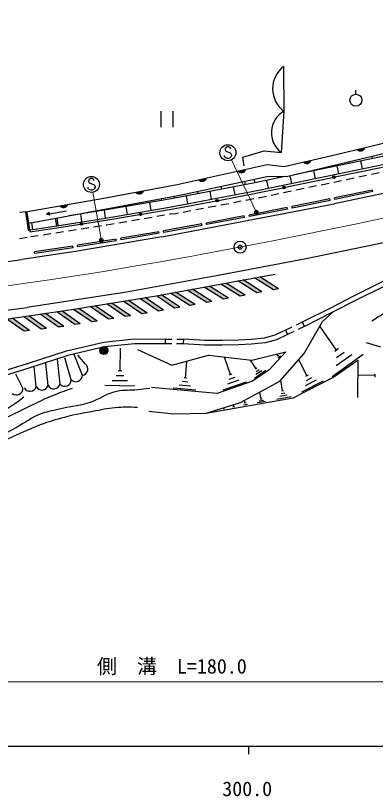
# Model space of a CAD drawing. Units: millimetres at full size, sheet at 1:1000; details may follow other scales. Extents: x 40000 to 680000, y 20000 to 380000.
# Drawn here: x 338891 to 383872, y 198715 to 296211 of the extents above; entities that cross this region are included whole.
import ezdxf
from ezdxf.enums import TextEntityAlignment as Align

# ---------------------------------------------------------------- set-up
doc = ezdxf.new("R2010")
doc.units = ezdxf.units.MM
doc.header["$LTSCALE"] = 1000
doc.header["$PDMODE"] = 32
doc.header["$PDSIZE"] = 500
doc.linetypes.add('CHAIN', pattern=[18.5, 12, -1.5, 3.5, -1.5])
for name, color, linetype, lineweight in [('M-BGD', 7, 'Continuous', 25), ('M-BMK', 2, 'CHAIN', 13), ('M-BMK-SRVR', 3, 'Continuous', 25), ('M-STR-HTXT', 7, 'Continuous', 13), ('M-STR-STR1', 1, 'Continuous', 25), ('M-STR-STRC', 7, 'Continuous', 25), ('M-TTL-BAND', 7, 'Continuous', 25)]:
    doc.layers.add(name, color=color, linetype=linetype, lineweight=lineweight)
doc.styles.add('ＭＳ ゴシック', font='')
doc.styles.get('ＭＳ ゴシック').set_extended_font_data('MS Gothic')

# ---------------------------------------------------------------- blocks, each defined once
blk = doc.blocks.new('5241')
at = {"color": 7, "linetype": 'Continuous', "lineweight": 30}
for p, q in [((3.5, 0), (-5, 0)), ((3.5, 0.75), (3.5, -0.75)), ((3.5, 0.75), (5, 0)), ((5, 0), (3.5, -0.75))]:
    blk.add_line(p, q, dxfattribs=at)

msp = doc.modelspace()

# ---------------------------------------------------------------- hatches: boundary and pattern name
at = {"layer": 'M-STR-HTXT'}
for points in [[(371120, 261981), (371766, 262105), (369428, 263584), (368782, 263462), (368778, 263462)], [(364873, 260785), (365519, 260908), (363111, 262431), (362457, 262312)], [(366955, 261184), (367601, 261307), (365218, 262814), (364564, 262695)], [(369038, 261582), (369684, 261706), (367325, 263198), (366671, 263079)], [(358775, 259677), (359407, 259790), (357132, 261343), (356517, 261231), (356502, 261229)], [(360664, 260014), (361321, 260131), (358896, 261664), (358242, 261545)], [(362780, 260392), (363407, 260504), (363436, 260510), (361004, 262048), (360350, 261929)], [(352598, 258628), (353246, 258730), (350924, 260317), (350280, 260211)], [(354686, 258957), (355213, 259041), (355331, 259062), (352998, 260656), (352354, 260551)], [(356737, 259313), (357369, 259426), (355072, 260995), (354428, 260890)], [(348422, 257968), (349070, 258071), (346776, 259638), (346169, 259539), (346131, 259533)], [(350510, 258298), (351158, 258400), (348850, 259977), (348206, 259872)], [(340620, 256883), (338451, 258416), (337971, 258346), (337802, 258323), (339956, 256801)], [(342094, 257066), (342757, 257148), (340535, 258719), (339888, 258625)], [(344232, 257331), (344360, 257347), (344882, 257422), (342618, 259022), (341971, 258928)], [(346313, 257635), (346950, 257736), (344702, 259325), (344055, 259231)]]:
    msp.add_hatch(color=256, dxfattribs=at).paths.add_polyline_path(points)

# ---------------------------------------------------------------- linework, layer by layer
at = {"layer": 'M-BGD'}
for p, q in [((381431, 286393), (381431, 286893)), ((357042, 284261), (357042, 282261)), ((358542, 284261), (358542, 282261)), ((391038, 279930), (373736, 276342)), ((380573, 277760), (380532, 277961)), ((382245, 277085), (382042, 278065)), ((383511, 278369), (383451, 278656)), ((377636, 277151), (377612, 277265)), ((379308, 276476), (379105, 277455)), ((372609, 276109), (368581, 275273)), ((371761, 275933), (371719, 276132)), ((373433, 275258), (373233, 276222)), ((374698, 276542), (374692, 276570)), ((376370, 275867), (376167, 276846)), ((380234, 275749), (381213, 275952)), ((381800, 276074), (382779, 276277)), ((383367, 276399), (384346, 276602)), ((368574, 275281), (358593, 273386)), ((367620, 275100), (367539, 275528)), ((368823, 275324), (368728, 275782)), ((370495, 274649), (370292, 275628)), ((375534, 274775), (376513, 274978)), ((377100, 275099), (378079, 275302)), ((378667, 275424), (379646, 275627)), ((361725, 273981), (361669, 274278)), ((363385, 273278), (363199, 274261)), ((364673, 274540), (364604, 274903)), ((366333, 273838), (366146, 274820)), ((370834, 273800), (371813, 274003)), ((372400, 274125), (373379, 274328)), ((373967, 274450), (374946, 274653)), ((383516, 274435), (378775, 273442)), ((383557, 274239), (378816, 273246)), ((383557, 274239), (383516, 274435)), ((358593, 273387), (350006, 271914)), ((357155, 273140), (357116, 273370)), ((358778, 273421), (358731, 273670)), ((360438, 272718), (360252, 273701)), ((366122, 272882), (367105, 273068)), ((367694, 273180), (368677, 273367)), ((369266, 273478), (369455, 273514)), ((369455, 273514), (370246, 273678)), ((378181, 273312), (373447, 272364)), ((378220, 273116), (373487, 272168)), ((378220, 273116), (378181, 273312)), ((378816, 273246), (378775, 273442)), ((351241, 272126), (351216, 272274)), ((352889, 271394), (352720, 272380)), ((354198, 272633), (354166, 272822)), ((355846, 271901), (355677, 272887)), ((361407, 271986), (362389, 272173)), ((362979, 272285), (363961, 272471)), ((364550, 272583), (365533, 272770)), ((372844, 272245), (368081, 271307)), ((372883, 272049), (368120, 271111)), ((372883, 272049), (372844, 272245)), ((373487, 272168), (373447, 272364)), ((340133, 271723), (339437, 271619)), ((350006, 271914), (345528, 271217)), ((345548, 271220), (345548, 271220)), ((347184, 270463), (347030, 271451)), ((348512, 271681), (348498, 271769)), ((350148, 270924), (349994, 271912)), ((354962, 270885), (355948, 271053)), ((356539, 271155), (357525, 271323)), ((358116, 271424), (358254, 271448)), ((358254, 271448), (358932, 271516)), ((358932, 271516), (359245, 271576)), ((359835, 271688), (360817, 271874)), ((367485, 271189), (362733, 270304)), ((367521, 270993), (367485, 271189)), ((368120, 271111), (368081, 271307)), ((340778, 270334), (340329, 270260)), ((341064, 269507), (340930, 270362)), ((344028, 269971), (343880, 270911)), ((344220, 270001), (344072, 270946)), ((350231, 270077), (350285, 270085)), ((350285, 270085), (351216, 270244)), ((351808, 270346), (352794, 270514)), ((353385, 270615), (354371, 270784)), ((362163, 270199), (357399, 269324)), ((362200, 270003), (362163, 270199)), ((362769, 270108), (362733, 270304)), ((367521, 270993), (362769, 270108)), ((343907, 269093), (344156, 269131)), ((344156, 269131), (344895, 269246)), ((345488, 269338), (346476, 269492)), ((347069, 269584), (348057, 269738)), ((348650, 269831), (349638, 269984)), ((356836, 269035), (356802, 269232)), ((357435, 269127), (357399, 269324)), ((362200, 270003), (357435, 269127)), ((339365, 268399), (340353, 268555)), ((340742, 268617), (341731, 268765)), ((342324, 268855), (343313, 269004)), ((351453, 268300), (346642, 267535)), ((351484, 268102), (351453, 268300)), ((352071, 268208), (352036, 268406)), ((356836, 269035), (352071, 268208)), ((346051, 267426), (341255, 266698)), ((346081, 267229), (341285, 266500)), ((346081, 267229), (346051, 267426)), ((346673, 267337), (346642, 267535)), ((351484, 268102), (346673, 267337)), ((341285, 266500), (341255, 266698)), ((374729, 257927), (373950, 257559)), ((374729, 257927), (374999, 257391)), ((373407, 257303), (372628, 256936)), ((372628, 256936), (372883, 256393)), ((373663, 256761), (372883, 256393)), ((374985, 257384), (374206, 257016)), ((379024, 254452), (376949, 257376)), ((357605, 255809), (357587, 255209)), ((357605, 255809), (358445, 255812)), ((359045, 255814), (359885, 255818)), ((359885, 255818), (359849, 255219)), ((351943, 251861), (351988, 254687)), ((358418, 255212), (357587, 255209)), ((359849, 255219), (359018, 255215)), ((379268, 254625), (378780, 254279)), ((384533, 254798), (382772, 255365)), ((347240, 251291), (346210, 253886)), ((347605, 252746), (346673, 253826)), ((365754, 251391), (364998, 253564)), ((371706, 253733), (371474, 253944)), ((371777, 253810), (371636, 253655)), ((372002, 253747), (371721, 253437)), ((382357, 253886), (378458, 251120)), ((380921, 253844), (378972, 252461)), ((379973, 254148), (378998, 253457)), ((342959, 250031), (342674, 252819)), ((344451, 250184), (344133, 253293)), ((345846, 250737), (345067, 253472)), ((360125, 250954), (360311, 253060)), ((368977, 252113), (368249, 253196)), ((375316, 251239), (374284, 253272)), ((341467, 249878), (341214, 252344)), ((352179, 251857), (351708, 251865)), ((370186, 251876), (368741, 250904)), ((369068, 252173), (368887, 252052)), ((369663, 251874), (368940, 251388)), ((369320, 251993), (368959, 251750)), ((339808, 249708), (338939, 251424)), ((352866, 250590), (350982, 250620)), ((352405, 251226), (351463, 251241)), ((360301, 250938), (359950, 250969)), ((366814, 250677), (365365, 250173)), ((366284, 251034), (365560, 250782)), ((365935, 251454), (365573, 251328)), ((372275, 249344), (372034, 250702)), ((377360, 250573), (374649, 249196)), ((376453, 250680), (375098, 249992)), ((375486, 251325), (375147, 251153)), ((375884, 250960), (375207, 250616)), ((383799, 251259), (381662, 251302)), ((383802, 251437), (383795, 251081)), ((353798, 249947), (350030, 250007)), ((361405, 249425), (358596, 249673)), ((360745, 249955), (359340, 250080)), ((360435, 250455), (359733, 250517)), ((367707, 250446), (364809, 249438)), ((369549, 248454), (369414, 249219)), ((372834, 248821), (371929, 248660)), ((372554, 249082), (372102, 249002)), ((372388, 249364), (372161, 249324)), ((367714, 247854), (367471, 247811)), ((367592, 247833), (367528, 248197)), ((370149, 248034), (369130, 247854)), ((369864, 248159), (369355, 248069)), ((369707, 248307), (369452, 248262)), ((369613, 248465), (369486, 248443)), ((373340, 248599), (371529, 248279)), ((364996, 247123), (364880, 247102)), ((364938, 247113), (364912, 247257)), ((366286, 247351), (366043, 247308)), ((366165, 247330), (366111, 247632)), ((367878, 247633), (367392, 247547))]:
    msp.add_line(p, q, dxfattribs=at)
for points in [[(340778, 270334), (359409, 273796), (370522, 276164), (372740, 276105), (391027, 280460), (394057, 280749), (433285, 290839), (436026, 290938), (451116, 294823), (454098, 297447), (452616, 301522), (450337, 305540), (448916, 307254), (444570, 309894), (443203, 310491)], [(340133, 271723), (349686, 273368), (359102, 275127), (370333, 277604), (372452, 277379), (378265, 278715), (390757, 281678), (393774, 281976), (430616, 291389), (433036, 292109), (434283, 292237), (435680, 292186), (450890, 296049), (454098, 297447)], [(372403, 289852), (372441, 284273), (372100, 279108)], [(358111, 272286), (358802, 272408), (369280, 274397), (391058, 278913)], [(367461, 277462), (367287, 278520), (369962, 279307), (372100, 279108)], [(340442, 269409), (344028, 269971), (350148, 270924), (358111, 272286)], [(386092, 263621), (384649, 262939), (381048, 261144), (378327, 259739), (374729, 257927)], [(386349, 263079), (384912, 262399), (381320, 260609), (378600, 259205), (374999, 257391)], [(355549, 246822), (358690, 246499), (362695, 246563), (366996, 247909), (371928, 250580), (374951, 254035), (377240, 258026), (378600, 259205)], [(372628, 256936), (371292, 256293), (369970, 255923), (368351, 255785), (366778, 255693), (364696, 255649), (362537, 255657), (359885, 255818)], [(328754, 250036), (331203, 250315), (335625, 251311), (340372, 252750), (345271, 254350), (349907, 255453), (353725, 255836), (357605, 255809)], [(372888, 256395), (371504, 255730), (370077, 255330), (368394, 255186), (366802, 255093), (364701, 255049), (362518, 255057), (359849, 255219)], [(357587, 255209), (353753, 255236), (350007, 254860), (345434, 253772), (340552, 252177), (335779, 250731), (331303, 249722), (328800, 249437), (322960, 249197), (317203, 249100)], [(354131, 254501), (358432, 252549), (362996, 253790), (368440, 253175), (372656, 254244), (370588, 251966), (368506, 250566), (364108, 249035), (355867, 249764)], [(362695, 246563), (373594, 248491), (378551, 251010), (381672, 253182), (381646, 248544)]]:
    msp.add_lwpolyline(points, dxfattribs=at)
for centre, radius in [((381431, 285643), 750), ((349937, 254389), 500), ((349937, 254389), 409), ((349937, 254389), 318), ((349937, 254389), 227), ((349937, 254389), 136), ((349937, 254389), 45.5)]:
    msp.add_circle(centre, radius, dxfattribs=at)
for centre, radius, start, end in [((374501, 287077), 3479, 127.08485, 233.69502), ((373959, 281579), 3092, 119.39894, 233.04072), ((382017, 279879), 567, 221.414, 345.26903), ((382017, 279879), 453, 229.3734, 337.30964), ((382017, 279879), 340, 244.99877, 321.68427), ((375299, 278307), 567, 221.01952, 344.87454), ((375299, 278307), 453, 228.97891, 336.91515), ((375299, 278307), 340, 244.60428, 321.28978), ((367102, 277164), 567, 220.51002, 344.36505), ((367102, 277164), 453, 228.46942, 336.40566), ((367102, 277164), 340, 244.09479, 320.78029), ((362219, 276087), 567, 220.51002, 344.36505), ((362219, 276087), 453, 228.46942, 336.40566), ((362219, 276087), 340, 244.09479, 320.78029), ((354345, 274510), 567, 218.65171, 342.50674), ((354345, 274510), 453, 226.6111, 334.54734), ((354345, 274510), 340, 242.23647, 318.92197), ((344864, 272808), 567, 217.84418, 341.69921), ((344864, 272808), 453, 225.80358, 333.73982), ((344864, 272808), 340, 241.42895, 318.11445), ((347119, 252094), 812, 278.55138, 53.31165), ((345033, 250751), 812, 224.26323, 359.0235), ((346427, 251304), 812, 224.26323, 359.0235), ((338998, 249648), 812, 229.50373, 4.264), ((340689, 250113), 812, 208.471, 343.23127), ((342181, 250266), 812, 208.471, 343.23127), ((343673, 250418), 812, 208.471, 343.23127)]:
    msp.add_arc(centre, radius, start, end, dxfattribs=at)
for points, knots in [([(383419, 258095), (384635, 258871), (384973, 259098), (386015, 259661), (386832, 260102), (387311, 260308), (388141, 260724), (388911, 261110), (389347, 261315), (390110, 261713), (390995, 262176), (391538, 262360), (392357, 262931), (393193, 263512), (393521, 264015), (394322, 264643), (394984, 265161), (395377, 265426), (396096, 265859), (397079, 266451), (397661, 266740), (398721, 267178), (399563, 267525), (400070, 267628), (400949, 267864), (401871, 268112), (402392, 268246), (403334, 268402), (404335, 268568), (404914, 268527), (405920, 268658), (406702, 268760), (407138, 268838), (407913, 268982), (408627, 269115), (409043, 269138), (409732, 269368), (410496, 269624), (410883, 269875), (411604, 270234), (412359, 270611), (412742, 270904), (413514, 271244), (413975, 271446), (414138, 271516), (414710, 271722)], [0, 0, 0, 0, 1, 1, 1, 2, 2, 2, 3, 3, 3, 4, 4, 4, 5, 5, 5, 6, 6, 6, 7, 7, 7, 8, 8, 8, 9, 9, 9, 10, 10, 10, 11, 11, 11, 12, 12, 12, 13, 13, 13, 14, 14, 14, 15, 15, 15, 15]), ([(345968, 249663), (344779, 249254), (344448, 249125), (343490, 248738), (341957, 248118), (341149, 247652), (339657, 246939), (338529, 246401), (337922, 246047), (336776, 245548), (335415, 244955), (334636, 244654), (333222, 244201), (331916, 243782), (331159, 243626), (329819, 243331), (328442, 243028), (327668, 242685), (326258, 242735), (325582, 242759), (325247, 243053), (324579, 243159), (323876, 243270), (323468, 243210), (322764, 243316), (321898, 243447), (321446, 243703), (320576, 243804), (319861, 243887), (319453, 243805), (318735, 243832), (318111, 243856), (317763, 243952), (317140, 243925), (316479, 243895), (316083, 243936), (315457, 243722), (315012, 243569), (314758, 243438), (314417, 243114), (314068, 242781), (313881, 242561), (313683, 242122), (313510, 241740), (313483, 241497), (313399, 241086), (313262, 240412), (313287, 240135), (313290, 239328)], [0, 0, 0, 0, 1, 1, 1, 2, 2, 2, 3, 3, 3, 4, 4, 4, 5, 5, 5, 6, 6, 6, 7, 7, 7, 8, 8, 8, 9, 9, 9, 10, 10, 10, 11, 11, 11, 12, 12, 12, 13, 13, 13, 14, 14, 14, 15, 15, 15, 16, 16, 16, 16]), ([(314295, 239251), (314224, 240011), (314195, 240414), (314449, 241086), (314717, 241793), (315082, 242103), (315644, 242608), (316097, 243015), (316409, 243213), (316989, 243397), (317686, 243618), (318129, 243555), (318857, 243497), (319592, 243438), (319994, 243319), (320714, 243157), (321638, 242948), (322150, 242800), (323048, 242499), (323605, 242312), (323866, 242065), (324434, 241914), (325356, 241669), (325901, 241615), (326855, 241580), (328044, 241535), (328703, 241765), (329880, 241944), (331444, 242183), (332332, 242277), (333863, 242675), (334988, 242967), (335640, 243098), (336698, 243581), (337937, 244146), (338565, 244595), (339752, 245264), (340511, 245692), (340882, 246038), (341685, 246374), (342547, 246735), (343080, 246802), (343987, 247027), (345572, 247421), (346519, 247408), (348078, 247896), (349473, 248333), (350109, 249020), (351540, 249316), (352549, 249525), (353145, 249409), (354170, 249519), (354756, 249582), (354949, 249603), (355670, 249700)], [0, 0, 0, 0, 1, 1, 1, 2, 2, 2, 3, 3, 3, 4, 4, 4, 5, 5, 5, 6, 6, 6, 7, 7, 7, 8, 8, 8, 9, 9, 9, 10, 10, 10, 11, 11, 11, 12, 12, 12, 13, 13, 13, 14, 14, 14, 15, 15, 15, 16, 16, 16, 17, 17, 17, 18, 18, 18, 18]), ([(314080, 245498), (315232, 245356), (315528, 245318), (316455, 245191), (317520, 245044), (318125, 245011), (319176, 244789), (320439, 244521), (321100, 244178), (322363, 243911), (323522, 243666), (324187, 243595), (325369, 243506), (326001, 243459), (326360, 243436), (326991, 243491), (327567, 243542), (327888, 243613), (328442, 243778), (329245, 244017), (329661, 244248), (330438, 244563), (331167, 244858), (331546, 245107), (332300, 245332), (333174, 245592), (333724, 245462), (334608, 245684), (335173, 245826), (335490, 245920), (336024, 246152), (336720, 246454), (337080, 246687), (337732, 247075), (338632, 247611), (338923, 247847), (339936, 248603)], [0, 0, 0, 0, 1, 1, 1, 2, 2, 2, 3, 3, 3, 4, 4, 4, 5, 5, 5, 6, 6, 6, 7, 7, 7, 8, 8, 8, 9, 9, 9, 10, 10, 10, 11, 11, 11, 12, 12, 12, 12]), ([(354146, 247271), (353019, 247325), (352668, 247332), (351724, 247271), (350609, 247200), (349994, 247043), (348894, 246846), (347374, 246575), (346514, 246447), (345024, 246046), (343815, 245721), (343134, 245540), (341965, 245092), (340338, 244470), (339450, 244058), (337879, 243305), (336683, 242732), (336287, 242532), (334849, 241771)], [0, 0, 0, 0, 1, 1, 1, 2, 2, 2, 3, 3, 3, 4, 4, 4, 5, 5, 5, 6, 6, 6, 6])]:
    msp.add_open_spline(points, degree=3, knots=knots, dxfattribs=at)
at = {"layer": 'M-BMK'}
msp.add_lwpolyline([(385066, 270953), (381565, 270217), (378061, 269492), (374555, 268782), (371046, 268085), (367533, 267405), (364018, 266741), (360499, 266096), (356976, 265469), (353450, 264863), (349921, 264278), (346388, 263716), (342851, 263178), (339310, 262665), (335766, 262177), (332218, 261717), (328666, 261285), (325111, 260883), (321727, 260529)], dxfattribs=at)
at = {"layer": 'M-BMK-SRVR'}
msp.add_circle((366962, 267296), 750, dxfattribs=at)
msp.add_point((366962, 267296), dxfattribs=at)
at = {"layer": 'M-STR-HTXT'}
for p, q in [((368940, 271798), (365873, 278187)), ((349594, 268306), (348545, 274144)), ((268862, 213000), (447992, 213000))]:
    msp.add_line(p, q, dxfattribs=at)
for centre, radius in [((369005, 271663), 150), ((369005, 271663), 120), ((369005, 271663), 90), ((369005, 271663), 60), ((369005, 271663), 30), ((369005, 271663), 20), ((349621, 268158), 150), ((349621, 268158), 120), ((349621, 268158), 90), ((349621, 268158), 60), ((349621, 268158), 30), ((349621, 268158), 20)]:
    msp.add_circle(centre, radius, dxfattribs=at)
for p in [(369005, 271663), (349621, 268158)]:
    msp.add_point(p, dxfattribs=at)
at = {"layer": 'M-STR-STR1'}
msp.add_line((340133, 271723), (340442, 269409), dxfattribs=at)
at = {"layer": 'M-STR-STRC'}
for p, q in [((365346, 279821), (365164, 279730)), ((365528, 279821), (365346, 279821)), ((365710, 279730), (365528, 279821)), ((365164, 279730), (365073, 279548)), ((365073, 279548), (365073, 279458)), ((365073, 279458), (365164, 279276)), ((365164, 279276), (365710, 279094)), ((365801, 279548), (365710, 279730)), ((365710, 279094), (365801, 279003)), ((365801, 279003), (365892, 278821)), ((365073, 278548), (364983, 278730)), ((365164, 278458), (365073, 278548)), ((365346, 278367), (365164, 278458)), ((365528, 278367), (365346, 278367)), ((365710, 278458), (365528, 278367)), ((365801, 278548), (365710, 278458)), ((365892, 278730), (365801, 278548)), ((365892, 278821), (365892, 278730)), ((378820, 276069), (384749, 277298)), ((372597, 274778), (378526, 276008)), ((348095, 275764), (348004, 275582)), ((348004, 275582), (348004, 275492)), ((348004, 275492), (348095, 275310)), ((348277, 275855), (348095, 275764)), ((348095, 275310), (348641, 275128)), ((348459, 275855), (348277, 275855)), ((348641, 275764), (348459, 275855)), ((348732, 275582), (348641, 275764)), ((348641, 275128), (348732, 275037)), ((348732, 275037), (348823, 274855)), ((348004, 274582), (347914, 274764)), ((348095, 274492), (348004, 274582)), ((348277, 274401), (348095, 274492)), ((348459, 274401), (348277, 274401)), ((348641, 274492), (348459, 274401)), ((348732, 274582), (348641, 274492)), ((348823, 274764), (348732, 274582)), ((348823, 274855), (348823, 274764)), ((364239, 273135), (369339, 274103)), ((369339, 274103), (372303, 274718)), ((358846, 272111), (363945, 273079)), ((354665, 271419), (358846, 272111)), ((357183, 268581), (378707, 272712)), ((340283, 271643), (340653, 269210)), ((350188, 270677), (354369, 271370)), ((344065, 269724), (346979, 270178)), ((347275, 270224), (350188, 270677)), ((340653, 269210), (344065, 269724)), ((356802, 269232), (352036, 268406)), ((371120, 261981), (368778, 263462)), ((371766, 262105), (369428, 263584)), ((364873, 260785), (362457, 262312)), ((365519, 260908), (363111, 262431)), ((366955, 261184), (364564, 262695)), ((367601, 261307), (365218, 262814)), ((369038, 261582), (366671, 263079)), ((369684, 261706), (367325, 263198)), ((359407, 259790), (357132, 261343)), ((360664, 260014), (358242, 261545)), ((361321, 260131), (358896, 261664)), ((362780, 260392), (360350, 261929)), ((363437, 260509), (361004, 262048)), ((367601, 261307), (366955, 261184)), ((369684, 261706), (369038, 261582)), ((371766, 262105), (371120, 261981)), ((353246, 258730), (350924, 260317)), ((354686, 258957), (352354, 260551)), ((355331, 259062), (352998, 260656)), ((356737, 259313), (354428, 260890)), ((357369, 259426), (355072, 260995)), ((358775, 259677), (356502, 261229)), ((365519, 260908), (364873, 260785)), ((348422, 257968), (346131, 259533)), ((349070, 258071), (346776, 259638)), ((350510, 258298), (348206, 259872)), ((351158, 258400), (348850, 259977)), ((352598, 258628), (350280, 260211)), ((357369, 259426), (356737, 259313)), ((359407, 259790), (358775, 259677)), ((361321, 260131), (360664, 260014)), ((340620, 256883), (338451, 258416)), ((342094, 257066), (339888, 258625)), ((342757, 257148), (340535, 258719)), ((344232, 257331), (341971, 258928)), ((344895, 257413), (342618, 259022)), ((346313, 257635), (344055, 259231)), ((346950, 257736), (344702, 259325)), ((351158, 258400), (350510, 258298)), ((353246, 258730), (352598, 258628)), ((339956, 256801), (337802, 258323)), ((344938, 257418), (344232, 257331)), ((344235, 257328), (344882, 257422)), ((346950, 257736), (346313, 257635)), ((349070, 258071), (348422, 257968)), ((340620, 256883), (339956, 256801)), ((342757, 257148), (342094, 257066))]:
    msp.add_line(p, q, dxfattribs=at)
for points in [[(462877, 291672), (408113, 279093), (399995, 277277), (389267, 274927), (378707, 272712)], [(170643, 271154), (174211, 270168), (182190, 268031), (190361, 266040), (199804, 263994), (211685, 261686), (222692, 259923), (233167, 258513), (244959, 257218), (256754, 256324), (267864, 255782), (277061, 255527), (292210, 255664), (303120, 256106), (313793, 256777), (323260, 257678), (332971, 258820), (340333, 259777)], [(357183, 268581), (346369, 266771), (339677, 265756)], [(384882, 267840), (375198, 265836), (364221, 263741), (352737, 261695), (340333, 259777)], [(282442, 261531), (290347, 261637), (295924, 261798), (303696, 262154), (312217, 262709), (317625, 263158), (328528, 264294), (333960, 264969), (339677, 265756)], [(314039, 255696), (314801, 255759), (317096, 255961), (319037, 256143), (323225, 256553), (327410, 256999), (331586, 257488), (337971, 258346), (346169, 259539), (356517, 261231), (368782, 263462), (371347, 263944)], [(363436, 260510), (363407, 260504), (362780, 260392)], [(355331, 259062), (355213, 259041), (354686, 258957)]]:
    msp.add_lwpolyline(points, dxfattribs=at)
for centre, radius in [((365437, 279094), 1000), ((348368, 275128), 1000), ((378673, 276038), 150), ((378673, 276038), 120), ((378673, 276038), 100), ((372450, 274748), 150), ((372450, 274748), 120), ((372450, 274748), 100), ((364092, 273107), 150), ((364092, 273107), 120), ((364092, 273107), 100), ((354517, 271394), 150), ((354517, 271394), 120), ((354517, 271394), 100), ((347127, 270201), 150), ((347127, 270201), 120), ((347127, 270201), 100)]:
    msp.add_circle(centre, radius, dxfattribs=at)
at = {"layer": 'M-TTL-BAND'}
for p, q in [((40000, 205000), (579000, 205000)), ((368000, 205000), (368000, 204000))]:
    msp.add_line(p, q, dxfattribs=at)

# ---------------------------------------------------------------- block references
at = {"layer": 'M-BGD', "xscale": 254.9793, "yscale": 254.9793, "rotation": 189.52467}
msp.add_blockref('5241', (344010, 271626), dxfattribs=at)

# ---------------------------------------------------------------- texts
at = {"layer": 'M-STR-HTXT', "style": 'ＭＳ ゴシック'}
msp.add_text('側\u3000溝\u3000L=180.0', height=1833, dxfattribs=at).set_placement((358427, 213500), align=Align.BOTTOM_CENTER)
at = {"layer": 'M-TTL-BAND', "style": 'ＭＳ ゴシック'}
msp.add_text('300.0', height=1833, dxfattribs=at).set_placement((367844, 198195), align=Align.BOTTOM_CENTER)

doc.saveas('drawing.dxf')
